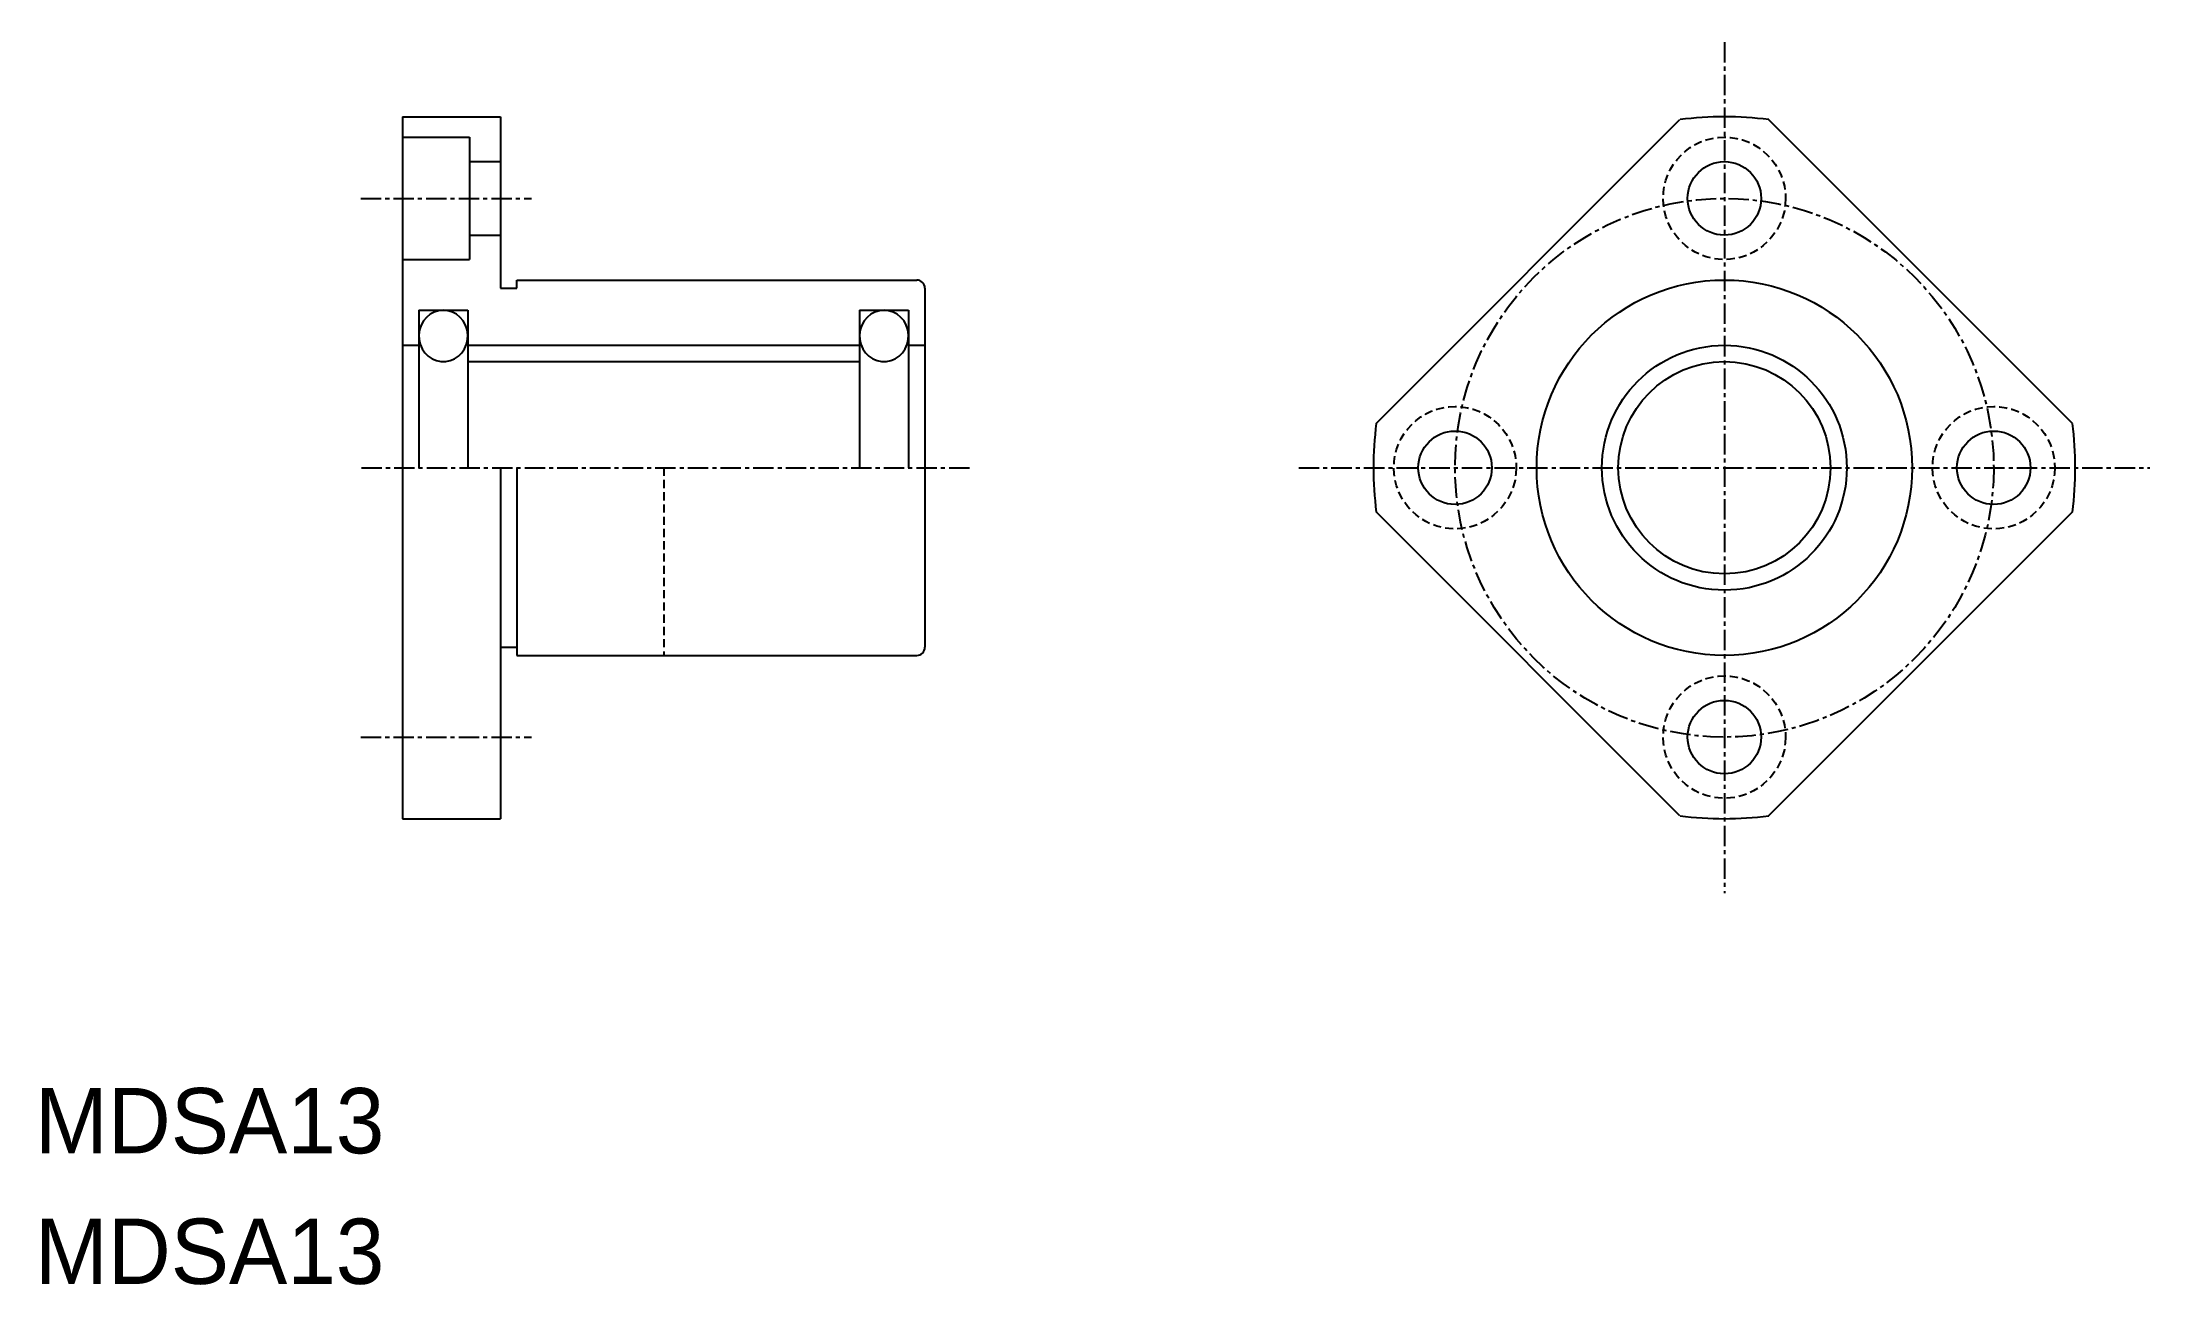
# Model space of a CAD drawing. Extents: x 10 to 140, y 10 to 86.
import ezdxf

# ---------------------------------------------------------------- set-up
doc = ezdxf.new("R2010")
doc.units = 0
doc.linetypes.add('CENTER', pattern=[2, 1.25, -0.25, 0.25, -0.25])
doc.linetypes.add('DASHED', pattern=[0.75, 0.5, -0.25])
doc.layers.get('0').update_dxf_attribs({"linetype": 'CONTINUOUS'})
doc.layers.add('CENTER', color=1, linetype='CENTER')

msp = doc.modelspace()

# ---------------------------------------------------------------- linework, layer by layer
at = {"color": 7, "linetype": 'CONTINUOUS'}
for p, q in [((32.52, 81.5), (32.52, 38.5)), ((32.52, 81.5), (38.52, 81.5)), ((38.52, 81.5), (38.52, 71)), ((32.52, 80.25), (36.62, 80.25)), ((36.62, 80.25), (36.62, 72.75)), ((92.17, 62.71), (110.78, 81.33)), ((134.82, 62.71), (116.21, 81.33)), ((36.62, 78.75), (38.52, 78.75)), ((36.62, 74.25), (38.52, 74.25)), ((32.52, 72.75), (36.62, 72.75)), ((39.52, 71.5), (64.02, 71.5)), ((39.52, 71), (39.52, 71.5)), ((101.47, 72.02), (101.47, 72.02)), ((38.52, 71), (39.52, 71)), ((64.52, 71), (64.52, 49)), ((33.52, 69.65), (33.52, 60)), ((33.52, 69.65), (36.52, 69.65)), ((36.52, 69.65), (36.52, 60)), ((60.52, 69.65), (60.52, 60)), ((60.52, 69.65), (63.52, 69.65)), ((63.52, 69.65), (63.52, 60)), ((32.52, 67.5), (33.52, 67.5)), ((36.52, 67.5), (60.52, 67.5)), ((63.52, 67.5), (64.52, 67.5)), ((96.82, 67.37), (96.82, 67.37)), ((36.52, 66.5), (60.52, 66.5)), ((38.52, 60), (38.52, 38.5)), ((39.52, 60), (39.52, 48.5)), ((110.78, 38.67), (92.17, 57.29)), ((116.21, 38.67), (134.82, 57.29)), ((38.52, 49), (39.52, 49)), ((39.52, 48.5), (64.02, 48.5)), ((32.52, 38.5), (38.52, 38.5))]:
    msp.add_line(p, q, dxfattribs=at)
at = {"color": 3, "linetype": 'DASHED'}
msp.add_line((48.52, 60), (48.52, 48.5), dxfattribs=at)
at = {"color": 7, "linetype": 'CONTINUOUS', "flags": 128}
for points in [[(35.02, 69.65), (34.73, 69.62), (34.46, 69.54), (34.21, 69.4), (33.98, 69.21), (33.8, 68.99), (33.65, 68.73), (33.56, 68.45), (33.52, 68.15), (33.53, 67.85), (33.6, 67.56), (33.72, 67.29), (33.88, 67.04), (34.09, 66.84), (34.33, 66.68), (34.59, 66.56), (34.87, 66.51), (35.16, 66.51), (35.44, 66.56), (35.7, 66.68), (35.94, 66.84), (36.15, 67.04), (36.32, 67.29), (36.43, 67.56), (36.5, 67.85), (36.52, 68.15), (36.48, 68.45), (36.38, 68.73), (36.24, 68.99), (36.05, 69.21), (35.83, 69.4), (35.57, 69.54), (35.3, 69.62)], [(62.02, 69.65), (61.73, 69.62), (61.46, 69.54), (61.21, 69.4), (60.98, 69.21), (60.8, 68.99), (60.65, 68.73), (60.56, 68.45), (60.52, 68.15), (60.53, 67.85), (60.6, 67.56), (60.72, 67.29), (60.88, 67.04), (61.09, 66.84), (61.33, 66.68), (61.59, 66.56), (61.87, 66.51), (62.16, 66.51), (62.44, 66.56), (62.7, 66.68), (62.94, 66.84), (63.15, 67.04), (63.32, 67.29), (63.43, 67.56), (63.5, 67.85), (63.52, 68.15), (63.48, 68.45), (63.38, 68.73), (63.24, 68.99), (63.05, 69.21), (62.83, 69.4), (62.57, 69.54), (62.3, 69.62)]]:
    msp.add_lwpolyline(points, close=True, dxfattribs=at)
at = {"color": 3, "linetype": 'DASHED'}
for centre in [(113.5, 76.5), (97, 60), (130, 60), (113.5, 43.5)]:
    msp.add_circle(centre, 3.75, dxfattribs=at)
at = {"color": 7, "linetype": 'CONTINUOUS'}
for centre, radius in [((113.5, 76.5), 2.25), ((113.5, 60), 11.5), ((113.5, 60), 7.5), ((113.5, 60), 6.5), ((97, 60), 2.25), ((130, 60), 2.25), ((113.5, 43.5), 2.25)]:
    msp.add_circle(centre, radius, dxfattribs=at)
for centre, radius, start, end in [((113.5, 60), 21.5, 82.7492, 97.2508), ((64.02, 71), 0.5, 360, 90), ((113.5, 60), 21.5, 172.7492, 187.2508), ((113.5, 60), 21.5, 352.7492, 7.2508), ((64.02, 49), 0.5, 270, 0), ((113.5, 60), 21.5, 262.7492, 277.2508)]:
    msp.add_arc(centre, radius, start, end, dxfattribs=at)
at = {"layer": 'CENTER', "color": 1, "linetype": 'CENTER'}
for p, q in [((113.5, 86.07), (113.5, 33.93)), ((29.96, 76.5), (40.42, 76.5)), ((30, 60), (67.42, 60)), ((87.42, 60), (139.57, 60)), ((29.96, 43.5), (40.42, 43.5))]:
    msp.add_line(p, q, dxfattribs=at)
msp.add_circle((113.5, 60), 16.5, dxfattribs=at)

# ---------------------------------------------------------------- texts
at = {"color": 7, "linetype": 'CONTINUOUS'}
for p in [(10, 18), (10, 10)]:
    msp.add_text('MDSA13', height=4, dxfattribs=at).set_placement(p)

doc.saveas('drawing.dxf')
